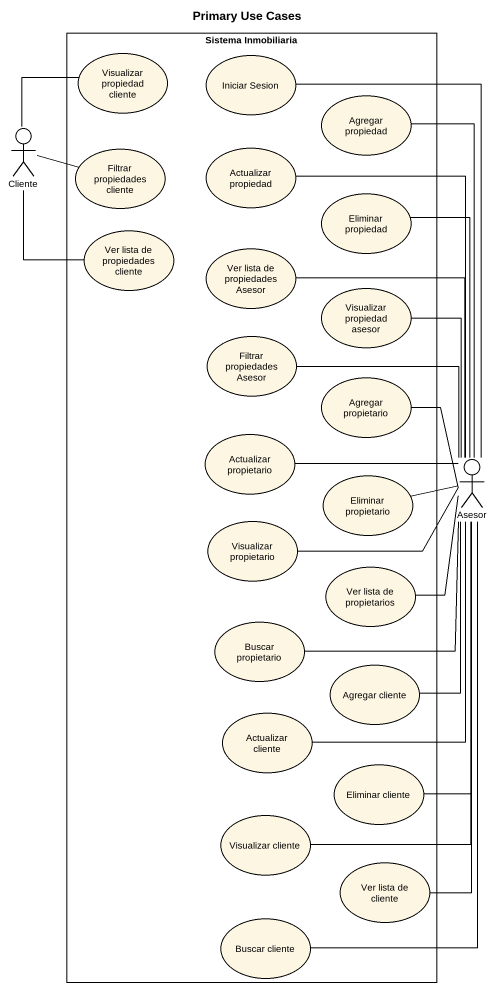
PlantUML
@startuml
title Primary Use Cases
rectangle "Sistema Inmobiliaria" as Sistema_Inmobiliaria {
  usecase "Visualizar propiedad cliente" as Visualizar_propiedad_cliente
  usecase "Iniciar Sesion" as Iniciar_Sesion
  usecase "Agregar propiedad" as Agregar_propiedad
  usecase "Filtrar propiedades cliente" as Filtrar_propiedades_cliente
  usecase "Actualizar propiedad" as Actualizar_propiedad
  usecase "Eliminar propiedad" as Eliminar_propiedad
  usecase "Ver lista de propiedades cliente" as Ver_lista_de_propiedades
  usecase "Ver lista de propiedades Asesor" as Ver_lista_de_propiedades_2
  usecase "Visualizar propiedad asesor" as Visualizar_propiedad_asesor
  usecase "Filtrar propiedades Asesor" as Filtrar_propiedades_Asesor
  usecase "Agregar propietario" as Agregar_propietario
  usecase "Actualizar propietario" as Actualizar_propietario
  usecase "Eliminar propietario" as Eliminar_propietario
  usecase "Visualizar propietario" as Visualizar_propietario
  usecase "Ver lista de propietarios" as Ver_lista_de_propietarios
  usecase "Buscar propietario" as Buscar_propietario
  usecase "Agregar cliente" as Agregar_cliente
  usecase "Actualizar cliente" as Actualizar_cliente
  usecase "Eliminar cliente" as Eliminar_cliente
  usecase "Visualizar cliente" as Visualizar_cliente
  usecase "Ver lista de cliente" as Ver_lista_de_cliente
  usecase "Buscar cliente" as Buscar_cliente
}
actor Cliente
actor Asesor
Agregar_propiedad -- Asesor
Cliente -up- Visualizar_propiedad_cliente
Cliente -right- Filtrar_propiedades_cliente
Cliente -- Ver_lista_de_propiedades
Ver_lista_de_propiedades_2 -- Asesor
Visualizar_propiedad_asesor -- Asesor
Filtrar_propiedades_Asesor -right- Asesor
Agregar_propietario -- Asesor
Actualizar_propietario -right- Asesor
Asesor -up- Iniciar_Sesion
Asesor -up- Actualizar_propiedad
Asesor -up- Eliminar_propiedad
Eliminar_propietario -right- Asesor
Visualizar_propietario -right- Asesor
Ver_lista_de_propietarios -up- Asesor
Buscar_propietario -up- Asesor
Agregar_cliente -up- Asesor
Actualizar_cliente -up- Asesor
Eliminar_cliente -up- Asesor
Visualizar_cliente -up- Asesor
Ver_lista_de_cliente -up- Asesor
Buscar_cliente -up- Asesor
@enduml
